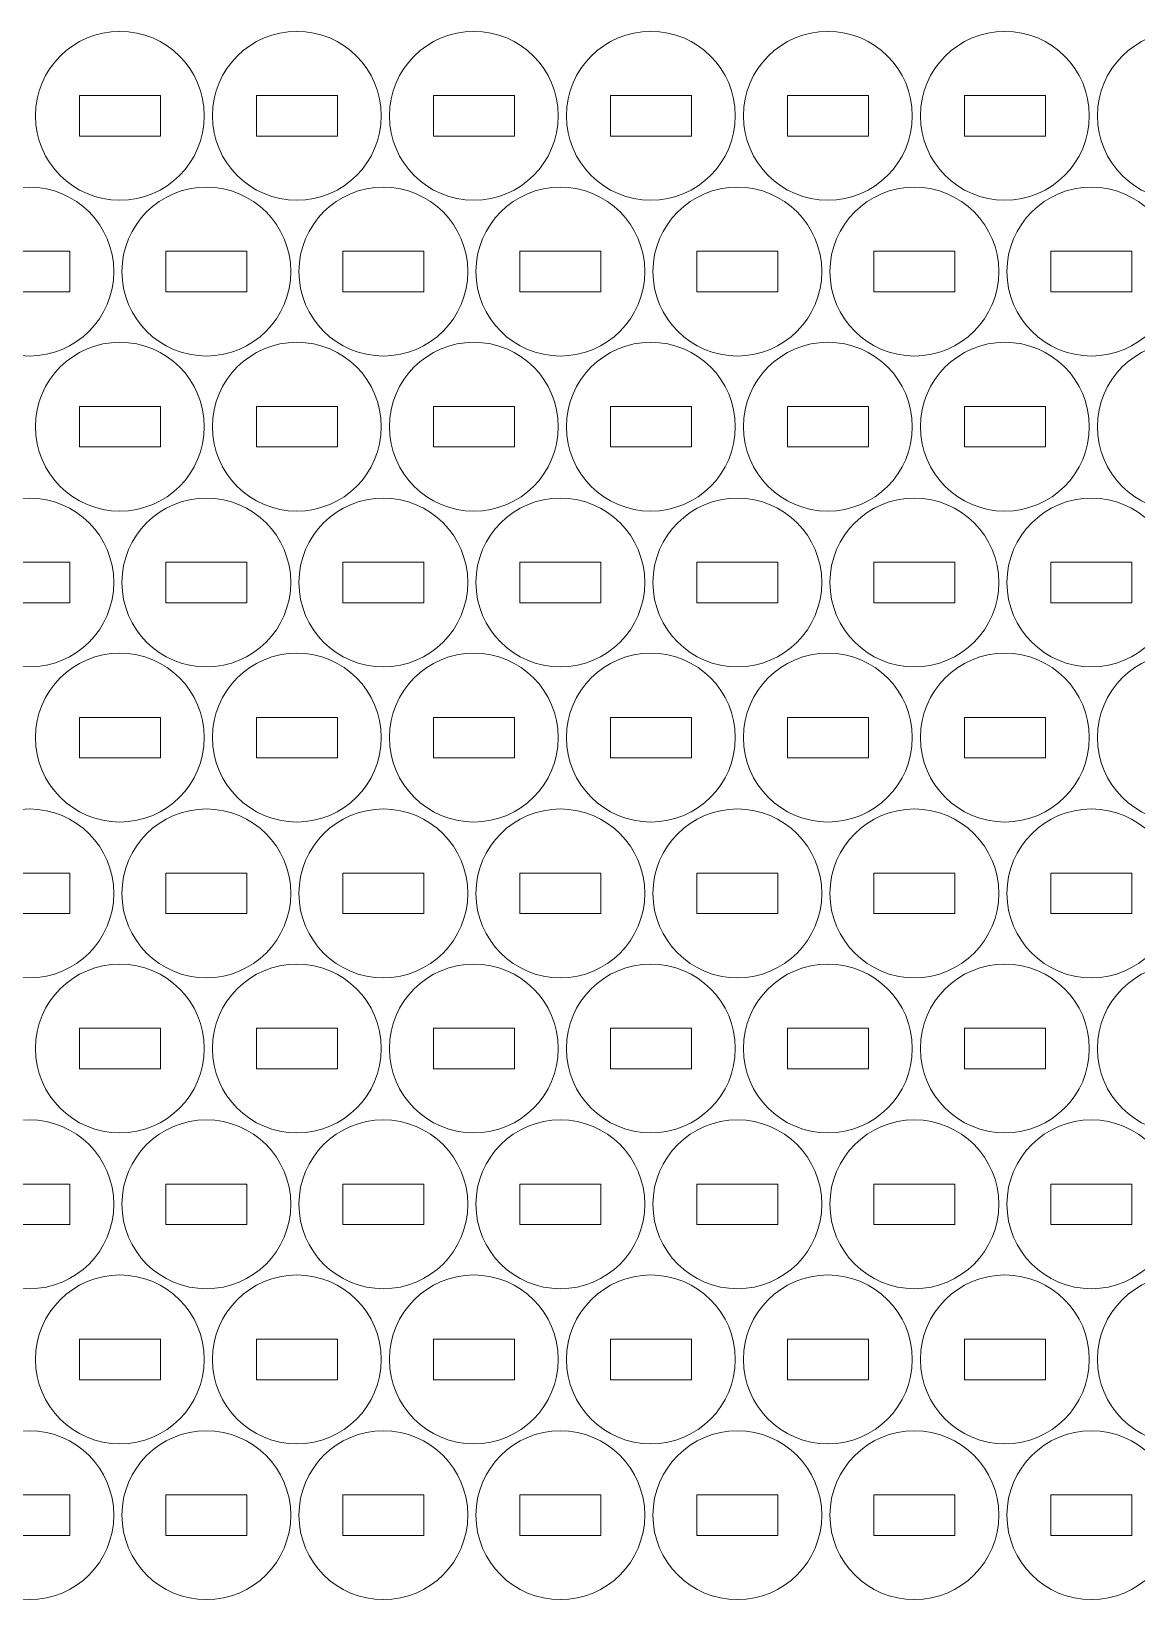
# Model space of a CAD drawing. Header units: millimetres. Extents: x -337 to 336, y -261 to 261.
# Drawn here: x 12.3 to 94.2, y -103 to 13.1 of the extents above; entities that cross this region are included whole.
import ezdxf

# ---------------------------------------------------------------- set-up
doc = ezdxf.new("R2010")
doc.units = ezdxf.units.MM
doc.header["$MEASUREMENT"] = 0
doc.layers.add('Camada 1', color=7, linetype='Continuous')

msp = doc.modelspace()

# ---------------------------------------------------------------- linework, layer by layer
at = {"layer": 'Camada 1', "lineweight": 20}
for points in [[(12.6331, 6.8705), (12.6331, 3.4187), (15.4313, 0.6205), (18.8831, 0.6205), (18.8831, 0.6205), (22.3349, 0.6205), (25.1331, 3.4187), (25.1331, 6.8705), (25.1331, 6.8705), (25.1331, 10.3223), (22.3349, 13.1205), (18.8831, 13.1205), (18.8831, 13.1205), (15.4313, 13.1205), (12.6331, 10.3223), (12.6331, 6.8705)], [(25.7367, 6.8705), (25.7367, 3.4187), (28.5349, 0.6205), (31.9867, 0.6205), (31.9867, 0.6205), (35.4385, 0.6205), (38.2367, 3.4187), (38.2367, 6.8705), (38.2367, 6.8705), (38.2367, 10.3223), (35.4385, 13.1205), (31.9867, 13.1205), (31.9867, 13.1205), (28.5349, 13.1205), (25.7367, 10.3223), (25.7367, 6.8705)], [(38.8403, 6.8705), (38.8403, 3.4187), (41.6385, 0.6205), (45.0903, 0.6205), (45.0903, 0.6205), (48.5421, 0.6205), (51.3403, 3.4187), (51.3403, 6.8705), (51.3403, 6.8705), (51.3403, 10.3223), (48.5421, 13.1205), (45.0903, 13.1205), (45.0903, 13.1205), (41.6385, 13.1205), (38.8403, 10.3223), (38.8403, 6.8705)], [(51.9439, 6.8705), (51.9439, 3.4187), (54.7421, 0.6205), (58.1939, 0.6205), (58.1939, 0.6205), (61.6457, 0.6205), (64.4439, 3.4187), (64.4439, 6.8705), (64.4439, 6.8705), (64.4439, 10.3223), (61.6457, 13.1205), (58.1939, 13.1205), (58.1939, 13.1205), (54.7421, 13.1205), (51.9439, 10.3223), (51.9439, 6.8705)], [(65.0475, 6.8705), (65.0475, 3.4187), (67.8457, 0.6205), (71.2975, 0.6205), (71.2975, 0.6205), (74.7493, 0.6205), (77.5475, 3.4187), (77.5475, 6.8705), (77.5475, 6.8705), (77.5475, 10.3223), (74.7493, 13.1205), (71.2975, 13.1205), (71.2975, 13.1205), (67.8457, 13.1205), (65.0475, 10.3223), (65.0475, 6.8705)], [(78.1511, 6.8705), (78.1511, 3.4187), (80.9493, 0.6205), (84.4011, 0.6205), (84.4011, 0.6205), (87.8529, 0.6205), (90.6511, 3.4187), (90.6511, 6.8705), (90.6511, 6.8705), (90.6511, 10.3223), (87.8529, 13.1205), (84.4011, 13.1205), (84.4011, 13.1205), (80.9493, 13.1205), (78.1511, 10.3223), (78.1511, 6.8705)], [(91.2547, 6.8705), (91.2547, 3.4187), (94.0529, 0.6205), (97.5047, 0.6205), (97.5047, 0.6205), (100.9565, 0.6205), (103.7547, 3.4187), (103.7547, 6.8705), (103.7547, 6.8705), (103.7547, 10.3223), (100.9565, 13.1205), (97.5047, 13.1205), (97.5047, 13.1205), (94.0529, 13.1205), (91.2547, 10.3223), (91.2547, 6.8705)], [(15.8831, 8.3705), (15.8831, 8.3705), (15.8831, 5.3705), (15.8831, 5.3705), (15.8831, 5.3705), (15.8831, 5.3705), (21.8831, 5.3705), (21.8831, 5.3705), (21.8831, 5.3705), (21.8831, 5.3705), (21.8831, 8.3705), (21.8831, 8.3705), (21.8831, 8.3705), (21.8831, 8.3705), (15.8831, 8.3705), (15.8831, 8.3705)], [(28.9867, 8.3705), (28.9867, 8.3705), (28.9867, 5.3705), (28.9867, 5.3705), (28.9867, 5.3705), (28.9867, 5.3705), (34.9867, 5.3705), (34.9867, 5.3705), (34.9867, 5.3705), (34.9867, 5.3705), (34.9867, 8.3705), (34.9867, 8.3705), (34.9867, 8.3705), (34.9867, 8.3705), (28.9867, 8.3705), (28.9867, 8.3705)], [(42.0903, 8.3705), (42.0903, 8.3705), (42.0903, 5.3705), (42.0903, 5.3705), (42.0903, 5.3705), (42.0903, 5.3705), (48.0903, 5.3705), (48.0903, 5.3705), (48.0903, 5.3705), (48.0903, 5.3705), (48.0903, 8.3705), (48.0903, 8.3705), (48.0903, 8.3705), (48.0903, 8.3705), (42.0903, 8.3705), (42.0903, 8.3705)], [(55.1939, 8.3705), (55.1939, 8.3705), (55.1939, 5.3705), (55.1939, 5.3705), (55.1939, 5.3705), (55.1939, 5.3705), (61.1939, 5.3705), (61.1939, 5.3705), (61.1939, 5.3705), (61.1939, 5.3705), (61.1939, 8.3705), (61.1939, 8.3705), (61.1939, 8.3705), (61.1939, 8.3705), (55.1939, 8.3705), (55.1939, 8.3705)], [(68.2975, 8.3705), (68.2975, 8.3705), (68.2975, 5.3705), (68.2975, 5.3705), (68.2975, 5.3705), (68.2975, 5.3705), (74.2975, 5.3705), (74.2975, 5.3705), (74.2975, 5.3705), (74.2975, 5.3705), (74.2975, 8.3705), (74.2975, 8.3705), (74.2975, 8.3705), (74.2975, 8.3705), (68.2975, 8.3705), (68.2975, 8.3705)], [(81.4011, 8.3705), (81.4011, 8.3705), (81.4011, 5.3705), (81.4011, 5.3705), (81.4011, 5.3705), (81.4011, 5.3705), (87.4011, 5.3705), (87.4011, 5.3705), (87.4011, 5.3705), (87.4011, 5.3705), (87.4011, 8.3705), (87.4011, 8.3705), (87.4011, 8.3705), (87.4011, 8.3705), (81.4011, 8.3705), (81.4011, 8.3705)], [(5.9324, -4.6653), (5.9324, -8.1171), (8.7306, -10.9153), (12.1824, -10.9153), (12.1824, -10.9153), (15.6342, -10.9153), (18.4324, -8.1171), (18.4324, -4.6653), (18.4324, -4.6653), (18.4324, -1.2135), (15.6342, 1.5847), (12.1824, 1.5847), (12.1824, 1.5847), (8.7306, 1.5847), (5.9324, -1.2135), (5.9324, -4.6653)], [(19.036, -4.6653), (19.036, -8.1171), (21.8342, -10.9153), (25.286, -10.9153), (25.286, -10.9153), (28.7378, -10.9153), (31.536, -8.1171), (31.536, -4.6653), (31.536, -4.6653), (31.536, -1.2135), (28.7378, 1.5847), (25.286, 1.5847), (25.286, 1.5847), (21.8342, 1.5847), (19.036, -1.2135), (19.036, -4.6653)], [(32.1396, -4.6653), (32.1396, -8.1171), (34.9378, -10.9153), (38.3896, -10.9153), (38.3896, -10.9153), (41.8414, -10.9153), (44.6396, -8.1171), (44.6396, -4.6653), (44.6396, -4.6653), (44.6396, -1.2135), (41.8414, 1.5847), (38.3896, 1.5847), (38.3896, 1.5847), (34.9378, 1.5847), (32.1396, -1.2135), (32.1396, -4.6653)], [(45.2432, -4.6653), (45.2432, -8.1171), (48.0414, -10.9153), (51.4932, -10.9153), (51.4932, -10.9153), (54.945, -10.9153), (57.7432, -8.1171), (57.7432, -4.6653), (57.7432, -4.6653), (57.7432, -1.2135), (54.945, 1.5847), (51.4932, 1.5847), (51.4932, 1.5847), (48.0414, 1.5847), (45.2432, -1.2135), (45.2432, -4.6653)], [(58.3468, -4.6653), (58.3468, -8.1171), (61.145, -10.9153), (64.5968, -10.9153), (64.5968, -10.9153), (68.0486, -10.9153), (70.8468, -8.1171), (70.8468, -4.6653), (70.8468, -4.6653), (70.8468, -1.2135), (68.0486, 1.5847), (64.5968, 1.5847), (64.5968, 1.5847), (61.145, 1.5847), (58.3468, -1.2135), (58.3468, -4.6653)], [(71.4504, -4.6653), (71.4504, -8.1171), (74.2486, -10.9153), (77.7004, -10.9153), (77.7004, -10.9153), (81.1522, -10.9153), (83.9504, -8.1171), (83.9504, -4.6653), (83.9504, -4.6653), (83.9504, -1.2135), (81.1522, 1.5847), (77.7004, 1.5847), (77.7004, 1.5847), (74.2486, 1.5847), (71.4504, -1.2135), (71.4504, -4.6653)], [(84.554, -4.6653), (84.554, -8.1171), (87.3522, -10.9153), (90.804, -10.9153), (90.804, -10.9153), (94.2558, -10.9153), (97.054, -8.1171), (97.054, -4.6653), (97.054, -4.6653), (97.054, -1.2135), (94.2558, 1.5847), (90.804, 1.5847), (90.804, 1.5847), (87.3522, 1.5847), (84.554, -1.2135), (84.554, -4.6653)], [(9.1824, -3.1653), (9.1824, -3.1653), (9.1824, -6.1653), (9.1824, -6.1653), (9.1824, -6.1653), (9.1824, -6.1653), (15.1824, -6.1653), (15.1824, -6.1653), (15.1824, -6.1653), (15.1824, -6.1653), (15.1824, -3.1653), (15.1824, -3.1653), (15.1824, -3.1653), (15.1824, -3.1653), (9.1824, -3.1653), (9.1824, -3.1653)], [(22.286, -3.1653), (22.286, -3.1653), (22.286, -6.1653), (22.286, -6.1653), (22.286, -6.1653), (22.286, -6.1653), (28.286, -6.1653), (28.286, -6.1653), (28.286, -6.1653), (28.286, -6.1653), (28.286, -3.1653), (28.286, -3.1653), (28.286, -3.1653), (28.286, -3.1653), (22.286, -3.1653), (22.286, -3.1653)], [(35.3896, -3.1653), (35.3896, -3.1653), (35.3896, -6.1653), (35.3896, -6.1653), (35.3896, -6.1653), (35.3896, -6.1653), (41.3896, -6.1653), (41.3896, -6.1653), (41.3896, -6.1653), (41.3896, -6.1653), (41.3896, -3.1653), (41.3896, -3.1653), (41.3896, -3.1653), (41.3896, -3.1653), (35.3896, -3.1653), (35.3896, -3.1653)], [(48.4932, -3.1653), (48.4932, -3.1653), (48.4932, -6.1653), (48.4932, -6.1653), (48.4932, -6.1653), (48.4932, -6.1653), (54.4932, -6.1653), (54.4932, -6.1653), (54.4932, -6.1653), (54.4932, -6.1653), (54.4932, -3.1653), (54.4932, -3.1653), (54.4932, -3.1653), (54.4932, -3.1653), (48.4932, -3.1653), (48.4932, -3.1653)], [(61.5968, -3.1653), (61.5968, -3.1653), (61.5968, -6.1653), (61.5968, -6.1653), (61.5968, -6.1653), (61.5968, -6.1653), (67.5968, -6.1653), (67.5968, -6.1653), (67.5968, -6.1653), (67.5968, -6.1653), (67.5968, -3.1653), (67.5968, -3.1653), (67.5968, -3.1653), (67.5968, -3.1653), (61.5968, -3.1653), (61.5968, -3.1653)], [(74.7004, -3.1653), (74.7004, -3.1653), (74.7004, -6.1653), (74.7004, -6.1653), (74.7004, -6.1653), (74.7004, -6.1653), (80.7004, -6.1653), (80.7004, -6.1653), (80.7004, -6.1653), (80.7004, -6.1653), (80.7004, -3.1653), (80.7004, -3.1653), (80.7004, -3.1653), (80.7004, -3.1653), (74.7004, -3.1653), (74.7004, -3.1653)], [(87.804, -3.1653), (87.804, -3.1653), (87.804, -6.1653), (87.804, -6.1653), (87.804, -6.1653), (87.804, -6.1653), (93.804, -6.1653), (93.804, -6.1653), (93.804, -6.1653), (93.804, -6.1653), (93.804, -3.1653), (93.804, -3.1653), (93.804, -3.1653), (93.804, -3.1653), (87.804, -3.1653), (87.804, -3.1653)], [(12.6331, -16.1483), (12.6331, -19.6001), (15.4313, -22.3983), (18.8831, -22.3983), (18.8831, -22.3983), (22.3349, -22.3983), (25.1331, -19.6001), (25.1331, -16.1483), (25.1331, -16.1483), (25.1331, -12.6965), (22.3349, -9.8983), (18.8831, -9.8983), (18.8831, -9.8983), (15.4313, -9.8983), (12.6331, -12.6965), (12.6331, -16.1483)], [(25.7367, -16.1483), (25.7367, -19.6001), (28.5349, -22.3983), (31.9867, -22.3983), (31.9867, -22.3983), (35.4385, -22.3983), (38.2367, -19.6001), (38.2367, -16.1483), (38.2367, -16.1483), (38.2367, -12.6965), (35.4385, -9.8983), (31.9867, -9.8983), (31.9867, -9.8983), (28.5349, -9.8983), (25.7367, -12.6965), (25.7367, -16.1483)], [(38.8403, -16.1483), (38.8403, -19.6001), (41.6385, -22.3983), (45.0903, -22.3983), (45.0903, -22.3983), (48.5421, -22.3983), (51.3403, -19.6001), (51.3403, -16.1483), (51.3403, -16.1483), (51.3403, -12.6965), (48.5421, -9.8983), (45.0903, -9.8983), (45.0903, -9.8983), (41.6385, -9.8983), (38.8403, -12.6965), (38.8403, -16.1483)], [(51.9439, -16.1483), (51.9439, -19.6001), (54.7421, -22.3983), (58.1939, -22.3983), (58.1939, -22.3983), (61.6457, -22.3983), (64.4439, -19.6001), (64.4439, -16.1483), (64.4439, -16.1483), (64.4439, -12.6965), (61.6457, -9.8983), (58.1939, -9.8983), (58.1939, -9.8983), (54.7421, -9.8983), (51.9439, -12.6965), (51.9439, -16.1483)], [(65.0475, -16.1483), (65.0475, -19.6001), (67.8457, -22.3983), (71.2975, -22.3983), (71.2975, -22.3983), (74.7493, -22.3983), (77.5475, -19.6001), (77.5475, -16.1483), (77.5475, -16.1483), (77.5475, -12.6965), (74.7493, -9.8983), (71.2975, -9.8983), (71.2975, -9.8983), (67.8457, -9.8983), (65.0475, -12.6965), (65.0475, -16.1483)], [(78.1511, -16.1483), (78.1511, -19.6001), (80.9493, -22.3983), (84.4011, -22.3983), (84.4011, -22.3983), (87.8529, -22.3983), (90.6511, -19.6001), (90.6511, -16.1483), (90.6511, -16.1483), (90.6511, -12.6965), (87.8529, -9.8983), (84.4011, -9.8983), (84.4011, -9.8983), (80.9493, -9.8983), (78.1511, -12.6965), (78.1511, -16.1483)], [(91.2547, -16.1483), (91.2547, -19.6001), (94.0529, -22.3983), (97.5047, -22.3983), (97.5047, -22.3983), (100.9565, -22.3983), (103.7547, -19.6001), (103.7547, -16.1483), (103.7547, -16.1483), (103.7547, -12.6965), (100.9565, -9.8983), (97.5047, -9.8983), (97.5047, -9.8983), (94.0529, -9.8983), (91.2547, -12.6965), (91.2547, -16.1483)], [(15.8831, -14.6483), (15.8831, -14.6483), (15.8831, -17.6483), (15.8831, -17.6483), (15.8831, -17.6483), (15.8831, -17.6483), (21.8831, -17.6483), (21.8831, -17.6483), (21.8831, -17.6483), (21.8831, -17.6483), (21.8831, -14.6483), (21.8831, -14.6483), (21.8831, -14.6483), (21.8831, -14.6483), (15.8831, -14.6483), (15.8831, -14.6483)], [(28.9867, -14.6483), (28.9867, -14.6483), (28.9867, -17.6483), (28.9867, -17.6483), (28.9867, -17.6483), (28.9867, -17.6483), (34.9867, -17.6483), (34.9867, -17.6483), (34.9867, -17.6483), (34.9867, -17.6483), (34.9867, -14.6483), (34.9867, -14.6483), (34.9867, -14.6483), (34.9867, -14.6483), (28.9867, -14.6483), (28.9867, -14.6483)], [(42.0903, -14.6483), (42.0903, -14.6483), (42.0903, -17.6483), (42.0903, -17.6483), (42.0903, -17.6483), (42.0903, -17.6483), (48.0903, -17.6483), (48.0903, -17.6483), (48.0903, -17.6483), (48.0903, -17.6483), (48.0903, -14.6483), (48.0903, -14.6483), (48.0903, -14.6483), (48.0903, -14.6483), (42.0903, -14.6483), (42.0903, -14.6483)], [(55.1939, -14.6483), (55.1939, -14.6483), (55.1939, -17.6483), (55.1939, -17.6483), (55.1939, -17.6483), (55.1939, -17.6483), (61.1939, -17.6483), (61.1939, -17.6483), (61.1939, -17.6483), (61.1939, -17.6483), (61.1939, -14.6483), (61.1939, -14.6483), (61.1939, -14.6483), (61.1939, -14.6483), (55.1939, -14.6483), (55.1939, -14.6483)], [(68.2975, -14.6483), (68.2975, -14.6483), (68.2975, -17.6483), (68.2975, -17.6483), (68.2975, -17.6483), (68.2975, -17.6483), (74.2975, -17.6483), (74.2975, -17.6483), (74.2975, -17.6483), (74.2975, -17.6483), (74.2975, -14.6483), (74.2975, -14.6483), (74.2975, -14.6483), (74.2975, -14.6483), (68.2975, -14.6483), (68.2975, -14.6483)], [(81.4011, -14.6483), (81.4011, -14.6483), (81.4011, -17.6483), (81.4011, -17.6483), (81.4011, -17.6483), (81.4011, -17.6483), (87.4011, -17.6483), (87.4011, -17.6483), (87.4011, -17.6483), (87.4011, -17.6483), (87.4011, -14.6483), (87.4011, -14.6483), (87.4011, -14.6483), (87.4011, -14.6483), (81.4011, -14.6483), (81.4011, -14.6483)], [(5.9324, -27.6841), (5.9324, -31.1359), (8.7306, -33.9341), (12.1824, -33.9341), (12.1824, -33.9341), (15.6342, -33.9341), (18.4324, -31.1359), (18.4324, -27.6841), (18.4324, -27.6841), (18.4324, -24.2323), (15.6342, -21.4341), (12.1824, -21.4341), (12.1824, -21.4341), (8.7306, -21.4341), (5.9324, -24.2323), (5.9324, -27.6841)], [(19.036, -27.6841), (19.036, -31.1359), (21.8342, -33.9341), (25.286, -33.9341), (25.286, -33.9341), (28.7378, -33.9341), (31.536, -31.1359), (31.536, -27.6841), (31.536, -27.6841), (31.536, -24.2323), (28.7378, -21.4341), (25.286, -21.4341), (25.286, -21.4341), (21.8342, -21.4341), (19.036, -24.2323), (19.036, -27.6841)], [(32.1396, -27.6841), (32.1396, -31.1359), (34.9378, -33.9341), (38.3896, -33.9341), (38.3896, -33.9341), (41.8414, -33.9341), (44.6396, -31.1359), (44.6396, -27.6841), (44.6396, -27.6841), (44.6396, -24.2323), (41.8414, -21.4341), (38.3896, -21.4341), (38.3896, -21.4341), (34.9378, -21.4341), (32.1396, -24.2323), (32.1396, -27.6841)], [(45.2432, -27.6841), (45.2432, -31.1359), (48.0414, -33.9341), (51.4932, -33.9341), (51.4932, -33.9341), (54.945, -33.9341), (57.7432, -31.1359), (57.7432, -27.6841), (57.7432, -27.6841), (57.7432, -24.2323), (54.945, -21.4341), (51.4932, -21.4341), (51.4932, -21.4341), (48.0414, -21.4341), (45.2432, -24.2323), (45.2432, -27.6841)], [(58.3468, -27.6841), (58.3468, -31.1359), (61.145, -33.9341), (64.5968, -33.9341), (64.5968, -33.9341), (68.0486, -33.9341), (70.8468, -31.1359), (70.8468, -27.6841), (70.8468, -27.6841), (70.8468, -24.2323), (68.0486, -21.4341), (64.5968, -21.4341), (64.5968, -21.4341), (61.145, -21.4341), (58.3468, -24.2323), (58.3468, -27.6841)], [(71.4504, -27.6841), (71.4504, -31.1359), (74.2486, -33.9341), (77.7004, -33.9341), (77.7004, -33.9341), (81.1522, -33.9341), (83.9504, -31.1359), (83.9504, -27.6841), (83.9504, -27.6841), (83.9504, -24.2323), (81.1522, -21.4341), (77.7004, -21.4341), (77.7004, -21.4341), (74.2486, -21.4341), (71.4504, -24.2323), (71.4504, -27.6841)], [(84.554, -27.6841), (84.554, -31.1359), (87.3522, -33.9341), (90.804, -33.9341), (90.804, -33.9341), (94.2558, -33.9341), (97.054, -31.1359), (97.054, -27.6841), (97.054, -27.6841), (97.054, -24.2323), (94.2558, -21.4341), (90.804, -21.4341), (90.804, -21.4341), (87.3522, -21.4341), (84.554, -24.2323), (84.554, -27.6841)], [(9.1824, -26.1841), (9.1824, -26.1841), (9.1824, -29.1841), (9.1824, -29.1841), (9.1824, -29.1841), (9.1824, -29.1841), (15.1824, -29.1841), (15.1824, -29.1841), (15.1824, -29.1841), (15.1824, -29.1841), (15.1824, -26.1841), (15.1824, -26.1841), (15.1824, -26.1841), (15.1824, -26.1841), (9.1824, -26.1841), (9.1824, -26.1841)], [(22.286, -26.1841), (22.286, -26.1841), (22.286, -29.1841), (22.286, -29.1841), (22.286, -29.1841), (22.286, -29.1841), (28.286, -29.1841), (28.286, -29.1841), (28.286, -29.1841), (28.286, -29.1841), (28.286, -26.1841), (28.286, -26.1841), (28.286, -26.1841), (28.286, -26.1841), (22.286, -26.1841), (22.286, -26.1841)], [(35.3896, -26.1841), (35.3896, -26.1841), (35.3896, -29.1841), (35.3896, -29.1841), (35.3896, -29.1841), (35.3896, -29.1841), (41.3896, -29.1841), (41.3896, -29.1841), (41.3896, -29.1841), (41.3896, -29.1841), (41.3896, -26.1841), (41.3896, -26.1841), (41.3896, -26.1841), (41.3896, -26.1841), (35.3896, -26.1841), (35.3896, -26.1841)], [(48.4932, -26.1841), (48.4932, -26.1841), (48.4932, -29.1841), (48.4932, -29.1841), (48.4932, -29.1841), (48.4932, -29.1841), (54.4932, -29.1841), (54.4932, -29.1841), (54.4932, -29.1841), (54.4932, -29.1841), (54.4932, -26.1841), (54.4932, -26.1841), (54.4932, -26.1841), (54.4932, -26.1841), (48.4932, -26.1841), (48.4932, -26.1841)], [(61.5968, -26.1841), (61.5968, -26.1841), (61.5968, -29.1841), (61.5968, -29.1841), (61.5968, -29.1841), (61.5968, -29.1841), (67.5968, -29.1841), (67.5968, -29.1841), (67.5968, -29.1841), (67.5968, -29.1841), (67.5968, -26.1841), (67.5968, -26.1841), (67.5968, -26.1841), (67.5968, -26.1841), (61.5968, -26.1841), (61.5968, -26.1841)], [(74.7004, -26.1841), (74.7004, -26.1841), (74.7004, -29.1841), (74.7004, -29.1841), (74.7004, -29.1841), (74.7004, -29.1841), (80.7004, -29.1841), (80.7004, -29.1841), (80.7004, -29.1841), (80.7004, -29.1841), (80.7004, -26.1841), (80.7004, -26.1841), (80.7004, -26.1841), (80.7004, -26.1841), (74.7004, -26.1841), (74.7004, -26.1841)], [(87.804, -26.1841), (87.804, -26.1841), (87.804, -29.1841), (87.804, -29.1841), (87.804, -29.1841), (87.804, -29.1841), (93.804, -29.1841), (93.804, -29.1841), (93.804, -29.1841), (93.804, -29.1841), (93.804, -26.1841), (93.804, -26.1841), (93.804, -26.1841), (93.804, -26.1841), (87.804, -26.1841), (87.804, -26.1841)], [(12.6331, -39.1671), (12.6331, -42.6189), (15.4313, -45.4171), (18.8831, -45.4171), (18.8831, -45.4171), (22.3349, -45.4171), (25.1331, -42.6189), (25.1331, -39.1671), (25.1331, -39.1671), (25.1331, -35.7153), (22.3349, -32.9171), (18.8831, -32.9171), (18.8831, -32.9171), (15.4313, -32.9171), (12.6331, -35.7153), (12.6331, -39.1671)], [(25.7367, -39.1671), (25.7367, -42.6189), (28.5349, -45.4171), (31.9867, -45.4171), (31.9867, -45.4171), (35.4385, -45.4171), (38.2367, -42.6189), (38.2367, -39.1671), (38.2367, -39.1671), (38.2367, -35.7153), (35.4385, -32.9171), (31.9867, -32.9171), (31.9867, -32.9171), (28.5349, -32.9171), (25.7367, -35.7153), (25.7367, -39.1671)], [(38.8403, -39.1671), (38.8403, -42.6189), (41.6385, -45.4171), (45.0903, -45.4171), (45.0903, -45.4171), (48.5421, -45.4171), (51.3403, -42.6189), (51.3403, -39.1671), (51.3403, -39.1671), (51.3403, -35.7153), (48.5421, -32.9171), (45.0903, -32.9171), (45.0903, -32.9171), (41.6385, -32.9171), (38.8403, -35.7153), (38.8403, -39.1671)], [(51.9439, -39.1671), (51.9439, -42.6189), (54.7421, -45.4171), (58.1939, -45.4171), (58.1939, -45.4171), (61.6457, -45.4171), (64.4439, -42.6189), (64.4439, -39.1671), (64.4439, -39.1671), (64.4439, -35.7153), (61.6457, -32.9171), (58.1939, -32.9171), (58.1939, -32.9171), (54.7421, -32.9171), (51.9439, -35.7153), (51.9439, -39.1671)], [(65.0475, -39.1671), (65.0475, -42.6189), (67.8457, -45.4171), (71.2975, -45.4171), (71.2975, -45.4171), (74.7493, -45.4171), (77.5475, -42.6189), (77.5475, -39.1671), (77.5475, -39.1671), (77.5475, -35.7153), (74.7493, -32.9171), (71.2975, -32.9171), (71.2975, -32.9171), (67.8457, -32.9171), (65.0475, -35.7153), (65.0475, -39.1671)], [(78.1511, -39.1671), (78.1511, -42.6189), (80.9493, -45.4171), (84.4011, -45.4171), (84.4011, -45.4171), (87.8529, -45.4171), (90.6511, -42.6189), (90.6511, -39.1671), (90.6511, -39.1671), (90.6511, -35.7153), (87.8529, -32.9171), (84.4011, -32.9171), (84.4011, -32.9171), (80.9493, -32.9171), (78.1511, -35.7153), (78.1511, -39.1671)], [(91.2547, -39.1671), (91.2547, -42.6189), (94.0529, -45.4171), (97.5047, -45.4171), (97.5047, -45.4171), (100.9565, -45.4171), (103.7547, -42.6189), (103.7547, -39.1671), (103.7547, -39.1671), (103.7547, -35.7153), (100.9565, -32.9171), (97.5047, -32.9171), (97.5047, -32.9171), (94.0529, -32.9171), (91.2547, -35.7153), (91.2547, -39.1671)], [(15.8831, -37.6671), (15.8831, -37.6671), (15.8831, -40.6671), (15.8831, -40.6671), (15.8831, -40.6671), (15.8831, -40.6671), (21.8831, -40.6671), (21.8831, -40.6671), (21.8831, -40.6671), (21.8831, -40.6671), (21.8831, -37.6671), (21.8831, -37.6671), (21.8831, -37.6671), (21.8831, -37.6671), (15.8831, -37.6671), (15.8831, -37.6671)], [(28.9867, -37.6671), (28.9867, -37.6671), (28.9867, -40.6671), (28.9867, -40.6671), (28.9867, -40.6671), (28.9867, -40.6671), (34.9867, -40.6671), (34.9867, -40.6671), (34.9867, -40.6671), (34.9867, -40.6671), (34.9867, -37.6671), (34.9867, -37.6671), (34.9867, -37.6671), (34.9867, -37.6671), (28.9867, -37.6671), (28.9867, -37.6671)], [(42.0903, -37.6671), (42.0903, -37.6671), (42.0903, -40.6671), (42.0903, -40.6671), (42.0903, -40.6671), (42.0903, -40.6671), (48.0903, -40.6671), (48.0903, -40.6671), (48.0903, -40.6671), (48.0903, -40.6671), (48.0903, -37.6671), (48.0903, -37.6671), (48.0903, -37.6671), (48.0903, -37.6671), (42.0903, -37.6671), (42.0903, -37.6671)], [(55.1939, -37.6671), (55.1939, -37.6671), (55.1939, -40.6671), (55.1939, -40.6671), (55.1939, -40.6671), (55.1939, -40.6671), (61.1939, -40.6671), (61.1939, -40.6671), (61.1939, -40.6671), (61.1939, -40.6671), (61.1939, -37.6671), (61.1939, -37.6671), (61.1939, -37.6671), (61.1939, -37.6671), (55.1939, -37.6671), (55.1939, -37.6671)], [(68.2975, -37.6671), (68.2975, -37.6671), (68.2975, -40.6671), (68.2975, -40.6671), (68.2975, -40.6671), (68.2975, -40.6671), (74.2975, -40.6671), (74.2975, -40.6671), (74.2975, -40.6671), (74.2975, -40.6671), (74.2975, -37.6671), (74.2975, -37.6671), (74.2975, -37.6671), (74.2975, -37.6671), (68.2975, -37.6671), (68.2975, -37.6671)], [(81.4011, -37.6671), (81.4011, -37.6671), (81.4011, -40.6671), (81.4011, -40.6671), (81.4011, -40.6671), (81.4011, -40.6671), (87.4011, -40.6671), (87.4011, -40.6671), (87.4011, -40.6671), (87.4011, -40.6671), (87.4011, -37.6671), (87.4011, -37.6671), (87.4011, -37.6671), (87.4011, -37.6671), (81.4011, -37.6671), (81.4011, -37.6671)], [(5.9324, -50.7029), (5.9324, -54.1547), (8.7306, -56.9529), (12.1824, -56.9529), (12.1824, -56.9529), (15.6342, -56.9529), (18.4324, -54.1547), (18.4324, -50.7029), (18.4324, -50.7029), (18.4324, -47.2511), (15.6342, -44.4529), (12.1824, -44.4529), (12.1824, -44.4529), (8.7306, -44.4529), (5.9324, -47.2511), (5.9324, -50.7029)], [(19.036, -50.7029), (19.036, -54.1547), (21.8342, -56.9529), (25.286, -56.9529), (25.286, -56.9529), (28.7378, -56.9529), (31.536, -54.1547), (31.536, -50.7029), (31.536, -50.7029), (31.536, -47.2511), (28.7378, -44.4529), (25.286, -44.4529), (25.286, -44.4529), (21.8342, -44.4529), (19.036, -47.2511), (19.036, -50.7029)], [(32.1396, -50.7029), (32.1396, -54.1547), (34.9378, -56.9529), (38.3896, -56.9529), (38.3896, -56.9529), (41.8414, -56.9529), (44.6396, -54.1547), (44.6396, -50.7029), (44.6396, -50.7029), (44.6396, -47.2511), (41.8414, -44.4529), (38.3896, -44.4529), (38.3896, -44.4529), (34.9378, -44.4529), (32.1396, -47.2511), (32.1396, -50.7029)], [(45.2432, -50.7029), (45.2432, -54.1547), (48.0414, -56.9529), (51.4932, -56.9529), (51.4932, -56.9529), (54.945, -56.9529), (57.7432, -54.1547), (57.7432, -50.7029), (57.7432, -50.7029), (57.7432, -47.2511), (54.945, -44.4529), (51.4932, -44.4529), (51.4932, -44.4529), (48.0414, -44.4529), (45.2432, -47.2511), (45.2432, -50.7029)], [(58.3468, -50.7029), (58.3468, -54.1547), (61.145, -56.9529), (64.5968, -56.9529), (64.5968, -56.9529), (68.0486, -56.9529), (70.8468, -54.1547), (70.8468, -50.7029), (70.8468, -50.7029), (70.8468, -47.2511), (68.0486, -44.4529), (64.5968, -44.4529), (64.5968, -44.4529), (61.145, -44.4529), (58.3468, -47.2511), (58.3468, -50.7029)], [(71.4504, -50.7029), (71.4504, -54.1547), (74.2486, -56.9529), (77.7004, -56.9529), (77.7004, -56.9529), (81.1522, -56.9529), (83.9504, -54.1547), (83.9504, -50.7029), (83.9504, -50.7029), (83.9504, -47.2511), (81.1522, -44.4529), (77.7004, -44.4529), (77.7004, -44.4529), (74.2486, -44.4529), (71.4504, -47.2511), (71.4504, -50.7029)], [(84.554, -50.7029), (84.554, -54.1547), (87.3522, -56.9529), (90.804, -56.9529), (90.804, -56.9529), (94.2558, -56.9529), (97.054, -54.1547), (97.054, -50.7029), (97.054, -50.7029), (97.054, -47.2511), (94.2558, -44.4529), (90.804, -44.4529), (90.804, -44.4529), (87.3522, -44.4529), (84.554, -47.2511), (84.554, -50.7029)], [(9.1824, -49.2029), (9.1824, -49.2029), (9.1824, -52.2029), (9.1824, -52.2029), (9.1824, -52.2029), (9.1824, -52.2029), (15.1824, -52.2029), (15.1824, -52.2029), (15.1824, -52.2029), (15.1824, -52.2029), (15.1824, -49.2029), (15.1824, -49.2029), (15.1824, -49.2029), (15.1824, -49.2029), (9.1824, -49.2029), (9.1824, -49.2029)], [(22.286, -49.2029), (22.286, -49.2029), (22.286, -52.2029), (22.286, -52.2029), (22.286, -52.2029), (22.286, -52.2029), (28.286, -52.2029), (28.286, -52.2029), (28.286, -52.2029), (28.286, -52.2029), (28.286, -49.2029), (28.286, -49.2029), (28.286, -49.2029), (28.286, -49.2029), (22.286, -49.2029), (22.286, -49.2029)], [(35.3896, -49.2029), (35.3896, -49.2029), (35.3896, -52.2029), (35.3896, -52.2029), (35.3896, -52.2029), (35.3896, -52.2029), (41.3896, -52.2029), (41.3896, -52.2029), (41.3896, -52.2029), (41.3896, -52.2029), (41.3896, -49.2029), (41.3896, -49.2029), (41.3896, -49.2029), (41.3896, -49.2029), (35.3896, -49.2029), (35.3896, -49.2029)], [(48.4932, -49.2029), (48.4932, -49.2029), (48.4932, -52.2029), (48.4932, -52.2029), (48.4932, -52.2029), (48.4932, -52.2029), (54.4932, -52.2029), (54.4932, -52.2029), (54.4932, -52.2029), (54.4932, -52.2029), (54.4932, -49.2029), (54.4932, -49.2029), (54.4932, -49.2029), (54.4932, -49.2029), (48.4932, -49.2029), (48.4932, -49.2029)], [(61.5968, -49.2029), (61.5968, -49.2029), (61.5968, -52.2029), (61.5968, -52.2029), (61.5968, -52.2029), (61.5968, -52.2029), (67.5968, -52.2029), (67.5968, -52.2029), (67.5968, -52.2029), (67.5968, -52.2029), (67.5968, -49.2029), (67.5968, -49.2029), (67.5968, -49.2029), (67.5968, -49.2029), (61.5968, -49.2029), (61.5968, -49.2029)], [(74.7004, -49.2029), (74.7004, -49.2029), (74.7004, -52.2029), (74.7004, -52.2029), (74.7004, -52.2029), (74.7004, -52.2029), (80.7004, -52.2029), (80.7004, -52.2029), (80.7004, -52.2029), (80.7004, -52.2029), (80.7004, -49.2029), (80.7004, -49.2029), (80.7004, -49.2029), (80.7004, -49.2029), (74.7004, -49.2029), (74.7004, -49.2029)], [(87.804, -49.2029), (87.804, -49.2029), (87.804, -52.2029), (87.804, -52.2029), (87.804, -52.2029), (87.804, -52.2029), (93.804, -52.2029), (93.804, -52.2029), (93.804, -52.2029), (93.804, -52.2029), (93.804, -49.2029), (93.804, -49.2029), (93.804, -49.2029), (93.804, -49.2029), (87.804, -49.2029), (87.804, -49.2029)], [(12.6331, -62.1859), (12.6331, -65.6377), (15.4313, -68.4359), (18.8831, -68.4359), (18.8831, -68.4359), (22.3349, -68.4359), (25.1331, -65.6377), (25.1331, -62.1859), (25.1331, -62.1859), (25.1331, -58.7341), (22.3349, -55.9359), (18.8831, -55.9359), (18.8831, -55.9359), (15.4313, -55.9359), (12.6331, -58.7341), (12.6331, -62.1859)], [(25.7367, -62.1859), (25.7367, -65.6377), (28.5349, -68.4359), (31.9867, -68.4359), (31.9867, -68.4359), (35.4385, -68.4359), (38.2367, -65.6377), (38.2367, -62.1859), (38.2367, -62.1859), (38.2367, -58.7341), (35.4385, -55.9359), (31.9867, -55.9359), (31.9867, -55.9359), (28.5349, -55.9359), (25.7367, -58.7341), (25.7367, -62.1859)], [(38.8403, -62.1859), (38.8403, -65.6377), (41.6385, -68.4359), (45.0903, -68.4359), (45.0903, -68.4359), (48.5421, -68.4359), (51.3403, -65.6377), (51.3403, -62.1859), (51.3403, -62.1859), (51.3403, -58.7341), (48.5421, -55.9359), (45.0903, -55.9359), (45.0903, -55.9359), (41.6385, -55.9359), (38.8403, -58.7341), (38.8403, -62.1859)], [(51.9439, -62.1859), (51.9439, -65.6377), (54.7421, -68.4359), (58.1939, -68.4359), (58.1939, -68.4359), (61.6457, -68.4359), (64.4439, -65.6377), (64.4439, -62.1859), (64.4439, -62.1859), (64.4439, -58.7341), (61.6457, -55.9359), (58.1939, -55.9359), (58.1939, -55.9359), (54.7421, -55.9359), (51.9439, -58.7341), (51.9439, -62.1859)], [(65.0475, -62.1859), (65.0475, -65.6377), (67.8457, -68.4359), (71.2975, -68.4359), (71.2975, -68.4359), (74.7493, -68.4359), (77.5475, -65.6377), (77.5475, -62.1859), (77.5475, -62.1859), (77.5475, -58.7341), (74.7493, -55.9359), (71.2975, -55.9359), (71.2975, -55.9359), (67.8457, -55.9359), (65.0475, -58.7341), (65.0475, -62.1859)], [(78.1511, -62.1859), (78.1511, -65.6377), (80.9493, -68.4359), (84.4011, -68.4359), (84.4011, -68.4359), (87.8529, -68.4359), (90.6511, -65.6377), (90.6511, -62.1859), (90.6511, -62.1859), (90.6511, -58.7341), (87.8529, -55.9359), (84.4011, -55.9359), (84.4011, -55.9359), (80.9493, -55.9359), (78.1511, -58.7341), (78.1511, -62.1859)], [(91.2547, -62.1859), (91.2547, -65.6377), (94.0529, -68.4359), (97.5047, -68.4359), (97.5047, -68.4359), (100.9565, -68.4359), (103.7547, -65.6377), (103.7547, -62.1859), (103.7547, -62.1859), (103.7547, -58.7341), (100.9565, -55.9359), (97.5047, -55.9359), (97.5047, -55.9359), (94.0529, -55.9359), (91.2547, -58.7341), (91.2547, -62.1859)], [(15.8831, -60.6859), (15.8831, -60.6859), (15.8831, -63.6859), (15.8831, -63.6859), (15.8831, -63.6859), (15.8831, -63.6859), (21.8831, -63.6859), (21.8831, -63.6859), (21.8831, -63.6859), (21.8831, -63.6859), (21.8831, -60.6859), (21.8831, -60.6859), (21.8831, -60.6859), (21.8831, -60.6859), (15.8831, -60.6859), (15.8831, -60.6859)], [(28.9867, -60.6859), (28.9867, -60.6859), (28.9867, -63.6859), (28.9867, -63.6859), (28.9867, -63.6859), (28.9867, -63.6859), (34.9867, -63.6859), (34.9867, -63.6859), (34.9867, -63.6859), (34.9867, -63.6859), (34.9867, -60.6859), (34.9867, -60.6859), (34.9867, -60.6859), (34.9867, -60.6859), (28.9867, -60.6859), (28.9867, -60.6859)], [(42.0903, -60.6859), (42.0903, -60.6859), (42.0903, -63.6859), (42.0903, -63.6859), (42.0903, -63.6859), (42.0903, -63.6859), (48.0903, -63.6859), (48.0903, -63.6859), (48.0903, -63.6859), (48.0903, -63.6859), (48.0903, -60.6859), (48.0903, -60.6859), (48.0903, -60.6859), (48.0903, -60.6859), (42.0903, -60.6859), (42.0903, -60.6859)], [(55.1939, -60.6859), (55.1939, -60.6859), (55.1939, -63.6859), (55.1939, -63.6859), (55.1939, -63.6859), (55.1939, -63.6859), (61.1939, -63.6859), (61.1939, -63.6859), (61.1939, -63.6859), (61.1939, -63.6859), (61.1939, -60.6859), (61.1939, -60.6859), (61.1939, -60.6859), (61.1939, -60.6859), (55.1939, -60.6859), (55.1939, -60.6859)], [(68.2975, -60.6859), (68.2975, -60.6859), (68.2975, -63.6859), (68.2975, -63.6859), (68.2975, -63.6859), (68.2975, -63.6859), (74.2975, -63.6859), (74.2975, -63.6859), (74.2975, -63.6859), (74.2975, -63.6859), (74.2975, -60.6859), (74.2975, -60.6859), (74.2975, -60.6859), (74.2975, -60.6859), (68.2975, -60.6859), (68.2975, -60.6859)], [(81.4011, -60.6859), (81.4011, -60.6859), (81.4011, -63.6859), (81.4011, -63.6859), (81.4011, -63.6859), (81.4011, -63.6859), (87.4011, -63.6859), (87.4011, -63.6859), (87.4011, -63.6859), (87.4011, -63.6859), (87.4011, -60.6859), (87.4011, -60.6859), (87.4011, -60.6859), (87.4011, -60.6859), (81.4011, -60.6859), (81.4011, -60.6859)], [(5.9324, -73.7217), (5.9324, -77.1735), (8.7306, -79.9717), (12.1824, -79.9717), (12.1824, -79.9717), (15.6342, -79.9717), (18.4324, -77.1735), (18.4324, -73.7217), (18.4324, -73.7217), (18.4324, -70.2699), (15.6342, -67.4717), (12.1824, -67.4717), (12.1824, -67.4717), (8.7306, -67.4717), (5.9324, -70.2699), (5.9324, -73.7217)], [(19.036, -73.7217), (19.036, -77.1735), (21.8342, -79.9717), (25.286, -79.9717), (25.286, -79.9717), (28.7378, -79.9717), (31.536, -77.1735), (31.536, -73.7217), (31.536, -73.7217), (31.536, -70.2699), (28.7378, -67.4717), (25.286, -67.4717), (25.286, -67.4717), (21.8342, -67.4717), (19.036, -70.2699), (19.036, -73.7217)], [(32.1396, -73.7217), (32.1396, -77.1735), (34.9378, -79.9717), (38.3896, -79.9717), (38.3896, -79.9717), (41.8414, -79.9717), (44.6396, -77.1735), (44.6396, -73.7217), (44.6396, -73.7217), (44.6396, -70.2699), (41.8414, -67.4717), (38.3896, -67.4717), (38.3896, -67.4717), (34.9378, -67.4717), (32.1396, -70.2699), (32.1396, -73.7217)], [(45.2432, -73.7217), (45.2432, -77.1735), (48.0414, -79.9717), (51.4932, -79.9717), (51.4932, -79.9717), (54.945, -79.9717), (57.7432, -77.1735), (57.7432, -73.7217), (57.7432, -73.7217), (57.7432, -70.2699), (54.945, -67.4717), (51.4932, -67.4717), (51.4932, -67.4717), (48.0414, -67.4717), (45.2432, -70.2699), (45.2432, -73.7217)], [(58.3468, -73.7217), (58.3468, -77.1735), (61.145, -79.9717), (64.5968, -79.9717), (64.5968, -79.9717), (68.0486, -79.9717), (70.8468, -77.1735), (70.8468, -73.7217), (70.8468, -73.7217), (70.8468, -70.2699), (68.0486, -67.4717), (64.5968, -67.4717), (64.5968, -67.4717), (61.145, -67.4717), (58.3468, -70.2699), (58.3468, -73.7217)], [(71.4504, -73.7217), (71.4504, -77.1735), (74.2486, -79.9717), (77.7004, -79.9717), (77.7004, -79.9717), (81.1522, -79.9717), (83.9504, -77.1735), (83.9504, -73.7217), (83.9504, -73.7217), (83.9504, -70.2699), (81.1522, -67.4717), (77.7004, -67.4717), (77.7004, -67.4717), (74.2486, -67.4717), (71.4504, -70.2699), (71.4504, -73.7217)], [(84.554, -73.7217), (84.554, -77.1735), (87.3522, -79.9717), (90.804, -79.9717), (90.804, -79.9717), (94.2558, -79.9717), (97.054, -77.1735), (97.054, -73.7217), (97.054, -73.7217), (97.054, -70.2699), (94.2558, -67.4717), (90.804, -67.4717), (90.804, -67.4717), (87.3522, -67.4717), (84.554, -70.2699), (84.554, -73.7217)], [(9.1824, -72.2217), (9.1824, -72.2217), (9.1824, -75.2217), (9.1824, -75.2217), (9.1824, -75.2217), (9.1824, -75.2217), (15.1824, -75.2217), (15.1824, -75.2217), (15.1824, -75.2217), (15.1824, -75.2217), (15.1824, -72.2217), (15.1824, -72.2217), (15.1824, -72.2217), (15.1824, -72.2217), (9.1824, -72.2217), (9.1824, -72.2217)], [(22.286, -72.2217), (22.286, -72.2217), (22.286, -75.2217), (22.286, -75.2217), (22.286, -75.2217), (22.286, -75.2217), (28.286, -75.2217), (28.286, -75.2217), (28.286, -75.2217), (28.286, -75.2217), (28.286, -72.2217), (28.286, -72.2217), (28.286, -72.2217), (28.286, -72.2217), (22.286, -72.2217), (22.286, -72.2217)], [(35.3896, -72.2217), (35.3896, -72.2217), (35.3896, -75.2217), (35.3896, -75.2217), (35.3896, -75.2217), (35.3896, -75.2217), (41.3896, -75.2217), (41.3896, -75.2217), (41.3896, -75.2217), (41.3896, -75.2217), (41.3896, -72.2217), (41.3896, -72.2217), (41.3896, -72.2217), (41.3896, -72.2217), (35.3896, -72.2217), (35.3896, -72.2217)], [(48.4932, -72.2217), (48.4932, -72.2217), (48.4932, -75.2217), (48.4932, -75.2217), (48.4932, -75.2217), (48.4932, -75.2217), (54.4932, -75.2217), (54.4932, -75.2217), (54.4932, -75.2217), (54.4932, -75.2217), (54.4932, -72.2217), (54.4932, -72.2217), (54.4932, -72.2217), (54.4932, -72.2217), (48.4932, -72.2217), (48.4932, -72.2217)], [(61.5968, -72.2217), (61.5968, -72.2217), (61.5968, -75.2217), (61.5968, -75.2217), (61.5968, -75.2217), (61.5968, -75.2217), (67.5968, -75.2217), (67.5968, -75.2217), (67.5968, -75.2217), (67.5968, -75.2217), (67.5968, -72.2217), (67.5968, -72.2217), (67.5968, -72.2217), (67.5968, -72.2217), (61.5968, -72.2217), (61.5968, -72.2217)], [(74.7004, -72.2217), (74.7004, -72.2217), (74.7004, -75.2217), (74.7004, -75.2217), (74.7004, -75.2217), (74.7004, -75.2217), (80.7004, -75.2217), (80.7004, -75.2217), (80.7004, -75.2217), (80.7004, -75.2217), (80.7004, -72.2217), (80.7004, -72.2217), (80.7004, -72.2217), (80.7004, -72.2217), (74.7004, -72.2217), (74.7004, -72.2217)], [(87.804, -72.2217), (87.804, -72.2217), (87.804, -75.2217), (87.804, -75.2217), (87.804, -75.2217), (87.804, -75.2217), (93.804, -75.2217), (93.804, -75.2217), (93.804, -75.2217), (93.804, -75.2217), (93.804, -72.2217), (93.804, -72.2217), (93.804, -72.2217), (93.804, -72.2217), (87.804, -72.2217), (87.804, -72.2217)], [(12.6331, -85.2047), (12.6331, -88.6565), (15.4313, -91.4547), (18.8831, -91.4547), (18.8831, -91.4547), (22.3349, -91.4547), (25.1331, -88.6565), (25.1331, -85.2047), (25.1331, -85.2047), (25.1331, -81.7529), (22.3349, -78.9547), (18.8831, -78.9547), (18.8831, -78.9547), (15.4313, -78.9547), (12.6331, -81.7529), (12.6331, -85.2047)], [(25.7367, -85.2047), (25.7367, -88.6565), (28.5349, -91.4547), (31.9867, -91.4547), (31.9867, -91.4547), (35.4385, -91.4547), (38.2367, -88.6565), (38.2367, -85.2047), (38.2367, -85.2047), (38.2367, -81.7529), (35.4385, -78.9547), (31.9867, -78.9547), (31.9867, -78.9547), (28.5349, -78.9547), (25.7367, -81.7529), (25.7367, -85.2047)], [(38.8403, -85.2047), (38.8403, -88.6565), (41.6385, -91.4547), (45.0903, -91.4547), (45.0903, -91.4547), (48.5421, -91.4547), (51.3403, -88.6565), (51.3403, -85.2047), (51.3403, -85.2047), (51.3403, -81.7529), (48.5421, -78.9547), (45.0903, -78.9547), (45.0903, -78.9547), (41.6385, -78.9547), (38.8403, -81.7529), (38.8403, -85.2047)], [(51.9439, -85.2047), (51.9439, -88.6565), (54.7421, -91.4547), (58.1939, -91.4547), (58.1939, -91.4547), (61.6457, -91.4547), (64.4439, -88.6565), (64.4439, -85.2047), (64.4439, -85.2047), (64.4439, -81.7529), (61.6457, -78.9547), (58.1939, -78.9547), (58.1939, -78.9547), (54.7421, -78.9547), (51.9439, -81.7529), (51.9439, -85.2047)], [(65.0475, -85.2047), (65.0475, -88.6565), (67.8457, -91.4547), (71.2975, -91.4547), (71.2975, -91.4547), (74.7493, -91.4547), (77.5475, -88.6565), (77.5475, -85.2047), (77.5475, -85.2047), (77.5475, -81.7529), (74.7493, -78.9547), (71.2975, -78.9547), (71.2975, -78.9547), (67.8457, -78.9547), (65.0475, -81.7529), (65.0475, -85.2047)], [(78.1511, -85.2047), (78.1511, -88.6565), (80.9493, -91.4547), (84.4011, -91.4547), (84.4011, -91.4547), (87.8529, -91.4547), (90.6511, -88.6565), (90.6511, -85.2047), (90.6511, -85.2047), (90.6511, -81.7529), (87.8529, -78.9547), (84.4011, -78.9547), (84.4011, -78.9547), (80.9493, -78.9547), (78.1511, -81.7529), (78.1511, -85.2047)], [(91.2547, -85.2047), (91.2547, -88.6565), (94.0529, -91.4547), (97.5047, -91.4547), (97.5047, -91.4547), (100.9565, -91.4547), (103.7547, -88.6565), (103.7547, -85.2047), (103.7547, -85.2047), (103.7547, -81.7529), (100.9565, -78.9547), (97.5047, -78.9547), (97.5047, -78.9547), (94.0529, -78.9547), (91.2547, -81.7529), (91.2547, -85.2047)], [(15.8831, -83.7047), (15.8831, -83.7047), (15.8831, -86.7047), (15.8831, -86.7047), (15.8831, -86.7047), (15.8831, -86.7047), (21.8831, -86.7047), (21.8831, -86.7047), (21.8831, -86.7047), (21.8831, -86.7047), (21.8831, -83.7047), (21.8831, -83.7047), (21.8831, -83.7047), (21.8831, -83.7047), (15.8831, -83.7047), (15.8831, -83.7047)], [(28.9867, -83.7047), (28.9867, -83.7047), (28.9867, -86.7047), (28.9867, -86.7047), (28.9867, -86.7047), (28.9867, -86.7047), (34.9867, -86.7047), (34.9867, -86.7047), (34.9867, -86.7047), (34.9867, -86.7047), (34.9867, -83.7047), (34.9867, -83.7047), (34.9867, -83.7047), (34.9867, -83.7047), (28.9867, -83.7047), (28.9867, -83.7047)], [(42.0903, -83.7047), (42.0903, -83.7047), (42.0903, -86.7047), (42.0903, -86.7047), (42.0903, -86.7047), (42.0903, -86.7047), (48.0903, -86.7047), (48.0903, -86.7047), (48.0903, -86.7047), (48.0903, -86.7047), (48.0903, -83.7047), (48.0903, -83.7047), (48.0903, -83.7047), (48.0903, -83.7047), (42.0903, -83.7047), (42.0903, -83.7047)], [(55.1939, -83.7047), (55.1939, -83.7047), (55.1939, -86.7047), (55.1939, -86.7047), (55.1939, -86.7047), (55.1939, -86.7047), (61.1939, -86.7047), (61.1939, -86.7047), (61.1939, -86.7047), (61.1939, -86.7047), (61.1939, -83.7047), (61.1939, -83.7047), (61.1939, -83.7047), (61.1939, -83.7047), (55.1939, -83.7047), (55.1939, -83.7047)], [(68.2975, -83.7047), (68.2975, -83.7047), (68.2975, -86.7047), (68.2975, -86.7047), (68.2975, -86.7047), (68.2975, -86.7047), (74.2975, -86.7047), (74.2975, -86.7047), (74.2975, -86.7047), (74.2975, -86.7047), (74.2975, -83.7047), (74.2975, -83.7047), (74.2975, -83.7047), (74.2975, -83.7047), (68.2975, -83.7047), (68.2975, -83.7047)], [(81.4011, -83.7047), (81.4011, -83.7047), (81.4011, -86.7047), (81.4011, -86.7047), (81.4011, -86.7047), (81.4011, -86.7047), (87.4011, -86.7047), (87.4011, -86.7047), (87.4011, -86.7047), (87.4011, -86.7047), (87.4011, -83.7047), (87.4011, -83.7047), (87.4011, -83.7047), (87.4011, -83.7047), (81.4011, -83.7047), (81.4011, -83.7047)], [(5.9324, -96.7405), (5.9324, -100.1923), (8.7306, -102.9905), (12.1824, -102.9905), (12.1824, -102.9905), (15.6342, -102.9905), (18.4324, -100.1923), (18.4324, -96.7405), (18.4324, -96.7405), (18.4324, -93.2887), (15.6342, -90.4905), (12.1824, -90.4905), (12.1824, -90.4905), (8.7306, -90.4905), (5.9324, -93.2887), (5.9324, -96.7405)], [(19.036, -96.7405), (19.036, -100.1923), (21.8342, -102.9905), (25.286, -102.9905), (25.286, -102.9905), (28.7378, -102.9905), (31.536, -100.1923), (31.536, -96.7405), (31.536, -96.7405), (31.536, -93.2887), (28.7378, -90.4905), (25.286, -90.4905), (25.286, -90.4905), (21.8342, -90.4905), (19.036, -93.2887), (19.036, -96.7405)], [(32.1396, -96.7405), (32.1396, -100.1923), (34.9378, -102.9905), (38.3896, -102.9905), (38.3896, -102.9905), (41.8414, -102.9905), (44.6396, -100.1923), (44.6396, -96.7405), (44.6396, -96.7405), (44.6396, -93.2887), (41.8414, -90.4905), (38.3896, -90.4905), (38.3896, -90.4905), (34.9378, -90.4905), (32.1396, -93.2887), (32.1396, -96.7405)], [(45.2432, -96.7405), (45.2432, -100.1923), (48.0414, -102.9905), (51.4932, -102.9905), (51.4932, -102.9905), (54.945, -102.9905), (57.7432, -100.1923), (57.7432, -96.7405), (57.7432, -96.7405), (57.7432, -93.2887), (54.945, -90.4905), (51.4932, -90.4905), (51.4932, -90.4905), (48.0414, -90.4905), (45.2432, -93.2887), (45.2432, -96.7405)], [(58.3468, -96.7405), (58.3468, -100.1923), (61.145, -102.9905), (64.5968, -102.9905), (64.5968, -102.9905), (68.0486, -102.9905), (70.8468, -100.1923), (70.8468, -96.7405), (70.8468, -96.7405), (70.8468, -93.2887), (68.0486, -90.4905), (64.5968, -90.4905), (64.5968, -90.4905), (61.145, -90.4905), (58.3468, -93.2887), (58.3468, -96.7405)], [(71.4504, -96.7405), (71.4504, -100.1923), (74.2486, -102.9905), (77.7004, -102.9905), (77.7004, -102.9905), (81.1522, -102.9905), (83.9504, -100.1923), (83.9504, -96.7405), (83.9504, -96.7405), (83.9504, -93.2887), (81.1522, -90.4905), (77.7004, -90.4905), (77.7004, -90.4905), (74.2486, -90.4905), (71.4504, -93.2887), (71.4504, -96.7405)], [(84.554, -96.7405), (84.554, -100.1923), (87.3522, -102.9905), (90.804, -102.9905), (90.804, -102.9905), (94.2558, -102.9905), (97.054, -100.1923), (97.054, -96.7405), (97.054, -96.7405), (97.054, -93.2887), (94.2558, -90.4905), (90.804, -90.4905), (90.804, -90.4905), (87.3522, -90.4905), (84.554, -93.2887), (84.554, -96.7405)], [(9.1824, -95.2405), (9.1824, -95.2405), (9.1824, -98.2405), (9.1824, -98.2405), (9.1824, -98.2405), (9.1824, -98.2405), (15.1824, -98.2405), (15.1824, -98.2405), (15.1824, -98.2405), (15.1824, -98.2405), (15.1824, -95.2405), (15.1824, -95.2405), (15.1824, -95.2405), (15.1824, -95.2405), (9.1824, -95.2405), (9.1824, -95.2405)], [(22.286, -95.2405), (22.286, -95.2405), (22.286, -98.2405), (22.286, -98.2405), (22.286, -98.2405), (22.286, -98.2405), (28.286, -98.2405), (28.286, -98.2405), (28.286, -98.2405), (28.286, -98.2405), (28.286, -95.2405), (28.286, -95.2405), (28.286, -95.2405), (28.286, -95.2405), (22.286, -95.2405), (22.286, -95.2405)], [(35.3896, -95.2405), (35.3896, -95.2405), (35.3896, -98.2405), (35.3896, -98.2405), (35.3896, -98.2405), (35.3896, -98.2405), (41.3896, -98.2405), (41.3896, -98.2405), (41.3896, -98.2405), (41.3896, -98.2405), (41.3896, -95.2405), (41.3896, -95.2405), (41.3896, -95.2405), (41.3896, -95.2405), (35.3896, -95.2405), (35.3896, -95.2405)], [(48.4932, -95.2405), (48.4932, -95.2405), (48.4932, -98.2405), (48.4932, -98.2405), (48.4932, -98.2405), (48.4932, -98.2405), (54.4932, -98.2405), (54.4932, -98.2405), (54.4932, -98.2405), (54.4932, -98.2405), (54.4932, -95.2405), (54.4932, -95.2405), (54.4932, -95.2405), (54.4932, -95.2405), (48.4932, -95.2405), (48.4932, -95.2405)], [(61.5968, -95.2405), (61.5968, -95.2405), (61.5968, -98.2405), (61.5968, -98.2405), (61.5968, -98.2405), (61.5968, -98.2405), (67.5968, -98.2405), (67.5968, -98.2405), (67.5968, -98.2405), (67.5968, -98.2405), (67.5968, -95.2405), (67.5968, -95.2405), (67.5968, -95.2405), (67.5968, -95.2405), (61.5968, -95.2405), (61.5968, -95.2405)], [(74.7004, -95.2405), (74.7004, -95.2405), (74.7004, -98.2405), (74.7004, -98.2405), (74.7004, -98.2405), (74.7004, -98.2405), (80.7004, -98.2405), (80.7004, -98.2405), (80.7004, -98.2405), (80.7004, -98.2405), (80.7004, -95.2405), (80.7004, -95.2405), (80.7004, -95.2405), (80.7004, -95.2405), (74.7004, -95.2405), (74.7004, -95.2405)], [(87.804, -95.2405), (87.804, -95.2405), (87.804, -98.2405), (87.804, -98.2405), (87.804, -98.2405), (87.804, -98.2405), (93.804, -98.2405), (93.804, -98.2405), (93.804, -98.2405), (93.804, -98.2405), (93.804, -95.2405), (93.804, -95.2405), (93.804, -95.2405), (93.804, -95.2405), (87.804, -95.2405), (87.804, -95.2405)]]:
    msp.add_open_spline(points, degree=3, knots=[0, 0, 0, 0, 0.2, 0.2, 0.2, 0.2, 0.4, 0.4, 0.4, 0.4, 0.6, 0.6, 0.6, 0.6, 1, 1, 1, 1], dxfattribs=at)

doc.saveas('drawing.dxf')
